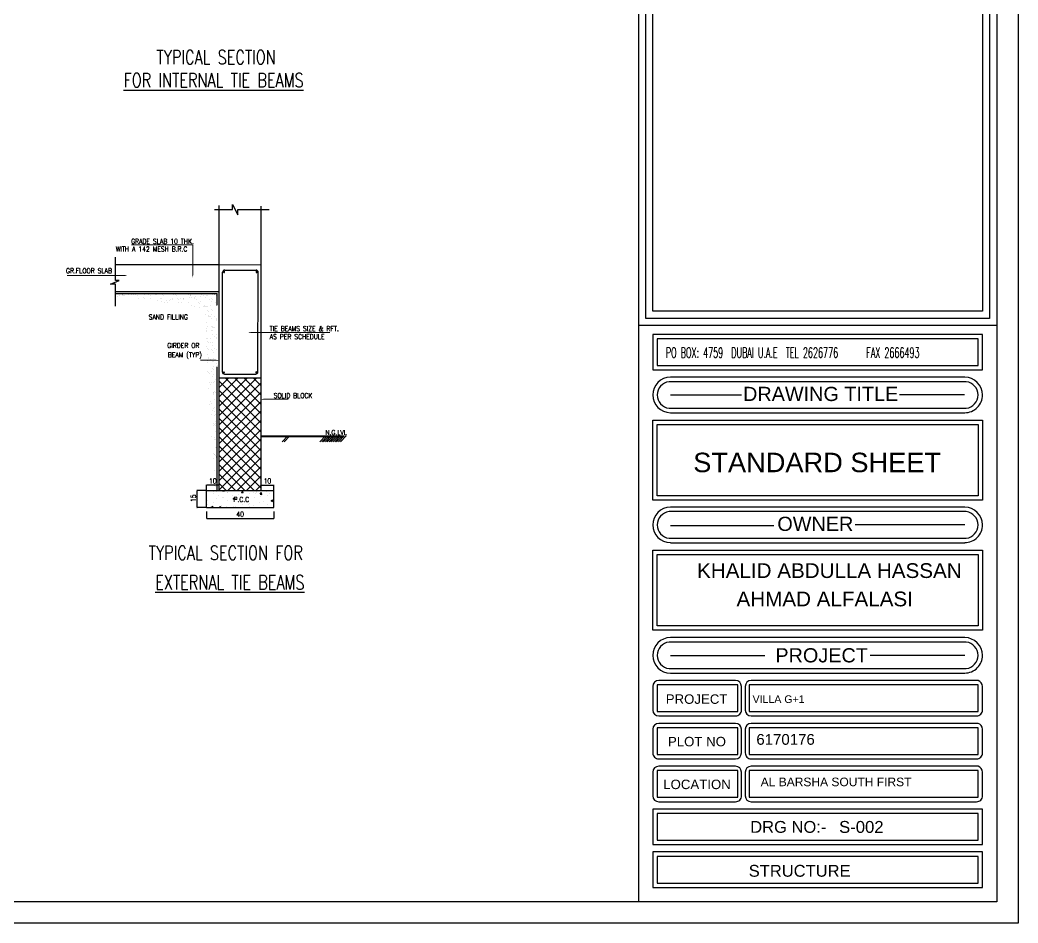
# Model space of a CAD drawing. Header units: metres. Extents: x 503482 to 1007323, y 2781056 to 5562345.
# Drawn here: x 503562.06 to 503580.23, y 2781080.01 to 2781096.44 of the extents above; entities that cross this region are included whole.
import ezdxf
from ezdxf.enums import TextEntityAlignment as Align

# ---------------------------------------------------------------- set-up
doc = ezdxf.new("R2010")
doc.units = ezdxf.units.M
doc.header["$LTSCALE"] = 10
doc.header["$MEASUREMENT"] = 0
doc.header["$PDMODE"] = 3
doc.linetypes.add('HIDDEN', pattern=[0.375, 0.25, -0.125])
doc.layers.get('0').update_dxf_attribs({"linetype": 'CONTINUOUS'})
doc.layers.get('DEFPOINTS').update_dxf_attribs({"linetype": 'CONTINUOUS'})
for name, color, linetype, lineweight in [('01_WALLS', 7, 'CONTINUOUS', 25), ('TEXT', 254, 'CONTINUOUS', 13), ('WALL', 7, 'CONTINUOUS', 30)]:
    doc.layers.add(name, color=color, linetype=linetype, lineweight=lineweight)
for name, color, linetype in [('M.TITLE BLOCK', 7, 'CONTINUOUS'), ('NEW', 4, 'CONTINUOUS'), ('SOLID', 8, 'CONTINUOUS'), ('steel', 6, 'CONTINUOUS')]:
    doc.layers.add(name, color=color, linetype=linetype)
doc.styles.add('ROMAN', font='romant.shx', dxfattribs={"height": 0.6})
doc.styles.add('ROMANS', font='ROMANS.SHX', dxfattribs={"width": 0.8, "height": 0.25})
doc.styles.add('ROMANT', font='ROMANT.SHX', dxfattribs={"width": 0.85})
doc.styles.add('SANSSERIFBOLD', font='sanss___.ttf', dxfattribs={"height": 18})
doc.styles.get("Standard").update_dxf_attribs({"font": 'txt.shx', "height": 8})

# ---------------------------------------------------------------- blocks, each defined once
blk = doc.blocks.new('eee')
at = {"color": 1}
for p, q in [((-697.908, -202.39), (-697.908, -202.39)), ((-696.112, -202.389), (-696.112, -202.389)), ((-695.991, -202.633), (-695.991, -202.633)), ((-695.994, -202.905), (-695.994, -202.905)), ((-695.995, -203.287), (-695.995, -203.287)), ((-695.993, -203.796), (-695.993, -203.796)), ((-695.99, -203.838), (-695.99, -203.838)), ((-695.995, -203.942), (-695.995, -203.942)), ((-695.994, -206.001), (-695.994, -206.001)), ((-696.032, -206.145), (-696.032, -206.145)), ((-696.013, -206.151), (-696.013, -206.151)), ((-696.034, -206.274), (-696.034, -206.274)), ((-696.018, -206.288), (-696.018, -206.288))]:
    blk.add_line(p, q, dxfattribs=at)
at = {"color": 8}
for p, q in [((-697.907, -202.42), (-697.907, -202.42)), ((-697.898, -202.413), (-697.898, -202.413)), ((-697.892, -202.404), (-697.892, -202.404)), ((-697.886, -202.426), (-697.886, -202.426)), ((-697.77, -202.411), (-697.77, -202.411)), ((-697.726, -202.405), (-697.726, -202.405)), ((-697.677, -202.412), (-697.677, -202.412)), ((-697.656, -202.396), (-697.656, -202.396)), ((-697.633, -202.413), (-697.633, -202.413)), ((-697.562, -202.397), (-697.562, -202.397)), ((-697.454, -202.409), (-697.454, -202.409)), ((-697.367, -202.412), (-697.367, -202.412)), ((-697.236, -202.41), (-697.236, -202.41)), ((-697.221, -202.4), (-697.221, -202.4)), ((-697.205, -202.415), (-697.205, -202.415)), ((-697.102, -202.412), (-697.102, -202.412)), ((-697.006, -202.402), (-697.006, -202.402)), ((-696.875, -202.408), (-696.875, -202.408)), ((-696.837, -202.411), (-696.837, -202.411)), ((-696.783, -202.399), (-696.783, -202.399)), ((-696.571, -202.411), (-696.571, -202.411)), ((-696.565, -202.4), (-696.565, -202.4)), ((-696.534, -202.411), (-696.534, -202.411)), ((-696.518, -202.425), (-696.518, -202.425)), ((-696.335, -202.392), (-696.335, -202.392)), ((-696.306, -202.41), (-696.306, -202.41)), ((-696.201, -202.425), (-696.201, -202.425)), ((-696.188, -202.418), (-696.188, -202.418)), ((-696.086, -202.41), (-696.086, -202.41)), ((-696.041, -202.404), (-696.041, -202.404)), ((-696.041, -202.41), (-696.041, -202.41)), ((-696.005, -202.433), (-696.005, -202.433)), ((-697.862, -202.436), (-697.862, -202.436)), ((-697.597, -202.436), (-697.597, -202.436)), ((-697.569, -202.497), (-697.569, -202.497)), ((-697.477, -202.475), (-697.477, -202.475)), ((-697.462, -202.489), (-697.462, -202.489)), ((-697.339, -202.489), (-697.339, -202.489)), ((-697.332, -202.435), (-697.332, -202.435)), ((-697.202, -202.518), (-697.202, -202.518)), ((-697.131, -202.482), (-697.131, -202.482)), ((-697.119, -202.546), (-697.119, -202.546)), ((-697.116, -202.486), (-697.116, -202.486)), ((-697.066, -202.435), (-697.066, -202.435)), ((-697.046, -202.56), (-697.046, -202.56)), ((-697.003, -202.531), (-697.003, -202.531)), ((-697.001, -202.566), (-697.001, -202.566)), ((-696.959, -202.525), (-696.959, -202.525)), ((-696.937, -202.517), (-696.937, -202.517)), ((-696.898, -202.487), (-696.898, -202.487)), ((-696.89, -202.516), (-696.89, -202.516)), ((-696.801, -202.434), (-696.801, -202.434)), ((-696.79, -202.485), (-696.79, -202.485)), ((-696.778, -202.563), (-696.778, -202.563)), ((-696.775, -202.5), (-696.775, -202.5)), ((-696.774, -202.5), (-696.774, -202.5)), ((-696.729, -202.495), (-696.729, -202.495)), ((-696.7, -202.568), (-696.7, -202.568)), ((-696.671, -202.517), (-696.671, -202.517)), ((-696.668, -202.479), (-696.668, -202.479)), ((-696.66, -202.485), (-696.66, -202.485)), ((-696.56, -202.564), (-696.56, -202.564)), ((-696.544, -202.47), (-696.544, -202.47)), ((-696.535, -202.434), (-696.535, -202.434)), ((-696.503, -202.624), (-696.503, -202.624)), ((-696.5, -202.464), (-696.5, -202.464)), ((-696.445, -202.476), (-696.445, -202.476)), ((-696.444, -202.493), (-696.444, -202.493)), ((-696.431, -202.455), (-696.431, -202.455)), ((-696.406, -202.516), (-696.406, -202.516)), ((-696.359, -202.571), (-696.359, -202.571)), ((-696.344, -202.585), (-696.344, -202.585)), ((-696.329, -202.556), (-696.329, -202.556)), ((-696.315, -202.44), (-696.315, -202.44)), ((-696.271, -202.434), (-696.271, -202.434)), ((-696.27, -202.433), (-696.27, -202.433)), ((-696.237, -202.624), (-696.237, -202.624)), ((-696.227, -202.477), (-696.227, -202.477)), ((-696.141, -202.516), (-696.141, -202.516)), ((-696.106, -202.553), (-696.106, -202.553)), ((-696.103, -202.496), (-696.103, -202.496)), ((-696.088, -202.51), (-696.088, -202.51)), ((-696.014, -202.578), (-696.014, -202.578)), ((-696.007, -202.62), (-696.007, -202.62)), ((-695.997, -202.469), (-695.997, -202.469)), ((-696.439, -202.64), (-696.439, -202.64)), ((-696.352, -202.666), (-696.352, -202.666)), ((-696.27, -202.653), (-696.27, -202.653)), ((-696.237, -202.65), (-696.237, -202.65)), ((-696.221, -202.641), (-696.221, -202.641)), ((-696.216, -202.806), (-696.216, -202.806)), ((-696.201, -202.647), (-696.201, -202.647)), ((-696.192, -202.644), (-696.192, -202.644)), ((-696.185, -202.731), (-696.185, -202.731)), ((-696.169, -202.745), (-696.169, -202.745)), ((-696.123, -202.635), (-696.123, -202.635)), ((-696.101, -202.717), (-696.101, -202.717)), ((-696.095, -202.813), (-696.095, -202.813)), ((-696.072, -202.729), (-696.072, -202.729)), ((-696.211, -202.97), (-696.211, -202.97)), ((-696.168, -202.837), (-696.168, -202.837)), ((-696.158, -202.861), (-696.158, -202.861)), ((-696.132, -202.86), (-696.132, -202.86)), ((-696.114, -202.855), (-696.114, -202.855)), ((-696.096, -202.882), (-696.096, -202.882)), ((-696.044, -202.846), (-696.044, -202.846)), ((-696.01, -202.891), (-696.01, -202.891)), ((-696.003, -202.942), (-696.003, -202.942)), ((-696.205, -203.134), (-696.205, -203.134)), ((-696.2, -203.156), (-696.2, -203.156)), ((-696.195, -203.086), (-696.195, -203.086)), ((-696.177, -203.048), (-696.177, -203.048)), ((-696.1, -203.051), (-696.1, -203.051)), ((-696.092, -203.126), (-696.092, -203.126)), ((-696.09, -203.046), (-696.09, -203.046)), ((-696.085, -203.21), (-696.085, -203.21)), ((-696.079, -203.071), (-696.079, -203.071)), ((-696.076, -203.14), (-696.076, -203.14)), ((-696.064, -203.073), (-696.064, -203.073)), ((-696.035, -203.065), (-696.035, -203.065)), ((-696.002, -203.208), (-696.002, -203.208)), ((-696.2, -203.298), (-696.2, -203.298)), ((-696.186, -203.305), (-696.186, -203.305)), ((-696.173, -203.36), (-696.173, -203.36)), ((-696.158, -203.375), (-696.158, -203.375)), ((-696.131, -203.37), (-696.131, -203.37)), ((-696.117, -203.296), (-696.117, -203.296)), ((-696.08, -203.374), (-696.08, -203.374)), ((-696.031, -203.264), (-696.031, -203.264)), ((-696.001, -203.281), (-696.001, -203.281)), ((-696.195, -203.462), (-696.195, -203.462)), ((-696.191, -203.501), (-696.191, -203.501)), ((-696.189, -203.626), (-696.189, -203.626)), ((-696.152, -203.522), (-696.152, -203.522)), ((-696.107, -203.516), (-696.107, -203.516)), ((-696.083, -203.443), (-696.083, -203.443)), ((-696.074, -203.538), (-696.074, -203.538)), ((-696.062, -203.583), (-696.062, -203.583)), ((-696.038, -203.507), (-696.038, -203.507)), ((-695.999, -203.52), (-695.999, -203.52)), ((-696.189, -203.747), (-696.189, -203.747)), ((-696.184, -203.791), (-696.184, -203.791)), ((-696.165, -203.678), (-696.165, -203.678)), ((-696.159, -203.691), (-696.159, -203.691)), ((-696.123, -203.714), (-696.123, -203.714)), ((-696.08, -203.755), (-696.08, -203.755)), ((-696.073, -203.732), (-696.073, -203.732)), ((-696.069, -203.702), (-696.069, -203.702)), ((-696.064, -203.77), (-696.064, -203.77)), ((-696.029, -203.726), (-696.029, -203.726)), ((-696.178, -203.955), (-696.178, -203.955)), ((-696.162, -203.99), (-696.162, -203.99)), ((-696.146, -204.004), (-696.146, -204.004)), ((-696.11, -203.957), (-696.11, -203.957)), ((-696.09, -203.905), (-696.09, -203.905)), ((-696.064, -203.867), (-696.064, -203.867)), ((-696.058, -204.031), (-696.058, -204.031)), ((-696.054, -203.927), (-696.054, -203.927)), ((-696.145, -204.183), (-696.145, -204.183)), ((-696.121, -204.224), (-696.121, -204.224)), ((-696.101, -204.177), (-696.101, -204.177)), ((-696.072, -204.072), (-696.072, -204.072)), ((-696.053, -204.195), (-696.053, -204.195)), ((-696.032, -204.168), (-696.032, -204.168)), ((-696.021, -204.118), (-696.021, -204.118)), ((-695.946, -204.663), (-695.372, -204.089)), ((-695.946, -204.851), (-695.183, -204.089)), ((-695.946, -204.474), (-695.56, -204.089)), ((-695.946, -204.286), (-695.748, -204.089)), ((-695.099, -205.005), (-695.946, -204.158)), ((-695.946, -205.039), (-695.099, -204.192)), ((-695.099, -204.816), (-695.827, -204.089)), ((-695.099, -204.628), (-695.638, -204.089)), ((-695.099, -204.44), (-695.45, -204.089)), ((-695.099, -204.252), (-695.262, -204.089)), ((-696.153, -204.307), (-696.153, -204.307)), ((-696.068, -204.385), (-696.068, -204.385)), ((-696.067, -204.393), (-696.067, -204.393)), ((-696.053, -204.399), (-696.053, -204.399)), ((-696.052, -204.437), (-696.052, -204.437)), ((-696.047, -204.359), (-696.047, -204.359)), ((-696.022, -204.387), (-696.022, -204.387)), ((-695.099, -205.193), (-695.946, -204.346)), ((-695.946, -205.228), (-695.099, -204.381)), ((-696.134, -204.634), (-696.134, -204.634)), ((-696.113, -204.568), (-696.113, -204.568)), ((-696.104, -204.618), (-696.104, -204.618)), ((-696.042, -204.523), (-696.042, -204.523)), ((-695.099, -205.381), (-695.946, -204.534)), ((-695.946, -205.416), (-695.099, -204.569)), ((-696.095, -204.838), (-696.095, -204.838)), ((-696.08, -204.758), (-696.08, -204.758)), ((-696.06, -204.702), (-696.06, -204.702)), ((-696.044, -204.781), (-696.044, -204.781)), ((-696.037, -204.688), (-696.037, -204.688)), ((-696.031, -204.852), (-696.031, -204.852)), ((-696.025, -204.829), (-696.025, -204.829)), ((-695.099, -205.57), (-695.946, -204.723)), ((-695.946, -205.604), (-695.099, -204.757)), ((-696.061, -205.054), (-696.061, -205.054)), ((-696.057, -205.015), (-696.057, -205.015)), ((-696.041, -205.029), (-696.041, -205.029)), ((-696.026, -205.016), (-696.026, -205.016)), ((-696.016, -205.048), (-696.016, -205.048)), ((-696.011, -204.972), (-696.011, -204.972)), ((-695.099, -205.758), (-695.946, -204.911)), ((-695.946, -205.792), (-695.099, -204.946)), ((-696.021, -205.18), (-696.021, -205.18)), ((-695.099, -205.946), (-695.946, -205.099)), ((-695.946, -205.981), (-695.099, -205.134)), ((-696.098, -205.279), (-696.098, -205.279)), ((-696.048, -205.332), (-696.048, -205.332)), ((-696.042, -205.291), (-696.042, -205.291)), ((-696.015, -205.344), (-696.015, -205.344)), ((-695.099, -206.134), (-695.946, -205.287)), ((-695.946, -206.169), (-695.099, -205.322)), ((-696.07, -205.612), (-696.07, -205.612)), ((-696.045, -205.644), (-696.045, -205.644)), ((-696.034, -205.635), (-696.034, -205.635)), ((-696.029, -205.659), (-696.029, -205.659)), ((-696.019, -205.49), (-696.019, -205.49)), ((-696.01, -205.508), (-696.01, -205.508)), ((-695.099, -206.323), (-695.946, -205.476)), ((-695.946, -206.357), (-695.099, -205.51)), ((-696.054, -205.715), (-696.054, -205.715)), ((-696.01, -205.709), (-696.01, -205.709)), ((-696.005, -205.673), (-696.005, -205.673)), ((-696.001, -205.826), (-696.001, -205.826)), ((-695.999, -205.837), (-695.999, -205.837)), ((-695.239, -206.371), (-695.946, -205.664)), ((-695.428, -206.371), (-695.946, -205.852)), ((-695.771, -206.371), (-695.099, -205.699)), ((-696.037, -205.961), (-696.037, -205.961)), ((-695.616, -206.371), (-695.946, -206.041)), ((-695.583, -206.371), (-695.099, -205.887)), ((-695.804, -206.371), (-695.946, -206.229)), ((-695.394, -206.371), (-695.099, -206.075)), ((-695.206, -206.371), (-695.099, -206.264)), ((-696.052, -206.438), (-696.052, -206.438)), ((-695.958, -206.463), (-695.958, -206.463)), ((-695.878, -206.377), (-695.846, -206.38)), ((-695.846, -206.38), (-695.848, -206.371)), ((-695.786, -206.403), (-695.786, -206.403)), ((-695.779, -206.401), (-695.779, -206.401)), ((-695.557, -206.459), (-695.557, -206.459)), ((-695.501, -206.415), (-695.501, -206.415)), ((-695.496, -206.41), (-695.47, -206.38)), ((-695.496, -206.41), (-695.464, -206.413)), ((-695.464, -206.413), (-695.47, -206.38)), ((-695.332, -206.436), (-695.332, -206.436)), ((-695.246, -206.406), (-695.246, -206.406)), ((-695.217, -206.427), (-695.217, -206.427)), ((-695.198, -206.371), (-695.187, -206.378)), ((-695.198, -206.419), (-695.198, -206.419)), ((-695.187, -206.378), (-695.185, -206.371)), ((-695.114, -206.444), (-695.088, -206.413)), ((-695.114, -206.444), (-695.082, -206.447)), ((-695.082, -206.447), (-695.088, -206.413)), ((-694.997, -206.392), (-694.997, -206.392)), ((-694.966, -206.467), (-694.966, -206.467)), ((-694.933, -206.439), (-694.933, -206.439)), ((-696.178, -206.566), (-696.178, -206.566)), ((-696.176, -206.662), (-696.176, -206.662)), ((-696.059, -206.616), (-696.059, -206.616)), ((-696.003, -206.524), (-696.003, -206.524)), ((-695.87, -206.507), (-695.87, -206.507)), ((-695.867, -206.512), (-695.867, -206.512)), ((-695.785, -206.578), (-695.785, -206.578)), ((-695.673, -206.475), (-695.673, -206.475)), ((-695.668, -206.48), (-695.668, -206.48)), ((-695.661, -206.532), (-695.624, -206.517)), ((-695.661, -206.532), (-695.635, -206.549)), ((-695.635, -206.55), (-695.624, -206.517)), ((-695.516, -206.544), (-695.516, -206.544)), ((-695.472, -206.646), (-695.472, -206.646)), ((-695.389, -206.487), (-695.389, -206.487)), ((-695.353, -206.645), (-695.353, -206.645)), ((-695.338, -206.629), (-695.338, -206.629)), ((-695.24, -206.504), (-695.24, -206.504)), ((-695.137, -206.602), (-695.137, -206.602)), ((-695.105, -206.499), (-695.105, -206.499)), ((-695.043, -206.592), (-695.043, -206.592)), ((-694.973, -206.644), (-694.973, -206.644)), ((-694.896, -206.574), (-694.859, -206.56)), ((-694.896, -206.574), (-694.869, -206.592)), ((-694.869, -206.592), (-694.858, -206.56)), ((-696.109, -206.703), (-696.071, -206.689)), ((-696.109, -206.703), (-696.097, -206.711)), ((-696.079, -206.711), (-696.071, -206.689)), ((-695.933, -206.711), (-695.917, -206.695)), ((-695.915, -206.711), (-695.917, -206.695)), ((-695.892, -206.674), (-695.892, -206.674)), ((-695.808, -206.69), (-695.808, -206.69)), ((-695.664, -206.699), (-695.664, -206.699)), ((-695.607, -206.686), (-695.607, -206.686)), ((-695.323, -206.698), (-695.323, -206.698)), ((-695.246, -206.682), (-695.246, -206.682)), ((-695.039, -206.71), (-695.039, -206.71))]:
    blk.add_line(p, q, dxfattribs=at)
at = {"color": 2}
blk.add_line((-695.946, -204.098), (-695.937, -204.089), dxfattribs=at)
at = {"color": 0, "linetype": 'ByBlock'}
for p, q in [((-696.2, -206.259), (-696.203, -206.262)), ((-695.948, -206.262), (-695.944, -206.259)), ((-695.097, -206.259), (-695.101, -206.262)), ((-694.845, -206.262), (-694.842, -206.259)), ((-696.393, -206.372), (-696.396, -206.369)), ((-696.396, -206.71), (-696.393, -206.713)), ((-696.2, -206.933), (-696.203, -206.936)), ((-694.845, -206.936), (-694.842, -206.933))]:
    blk.add_line(p, q, dxfattribs=at)
at = {"color": 1, "linetype": 'ByBlock'}
for p, q in [((-696.202, -206.367), (-696.202, -206.257)), ((-695.949, -206.261), (-696.198, -206.261)), ((-695.946, -206.367), (-695.946, -206.257)), ((-695.099, -206.367), (-695.099, -206.257)), ((-695.095, -206.261), (-694.847, -206.261)), ((-694.843, -206.367), (-694.843, -206.257)), ((-696.205, -206.371), (-696.398, -206.371)), ((-696.395, -206.374), (-696.395, -206.708)), ((-696.205, -206.711), (-696.398, -206.711)), ((-696.202, -206.792), (-696.202, -206.938)), ((-694.843, -206.792), (-694.843, -206.938)), ((-696.198, -206.934), (-694.847, -206.934))]:
    blk.add_line(p, q, dxfattribs=at)
at = {"layer": 'DEFPOINTS', "color": 0, "linetype": 'ByBlock'}
for p in [(-696.202, -206.261), (-694.843, -206.261), (-696.395, -206.711), (-694.843, -206.789), (-694.843, -206.934)]:
    blk.add_point(p, dxfattribs=at)
at = {"layer": 'DEFPOINTS', "color": 8, "linetype": 'ByBlock'}
for p in [(-696.202, -206.371), (-696.202, -206.371), (-695.099, -206.371), (-694.843, -206.371), (-696.202, -206.711)]:
    blk.add_point(p, dxfattribs=at)
at = {"layer": 'DEFPOINTS', "color": 2, "linetype": 'ByBlock'}
blk.add_point((-696.202, -206.789), dxfattribs=at)
at = {"layer": 'SOLID'}
for p, q in [((-694.673, -205.385), (-694.555, -205.267)), ((-694.635, -205.385), (-694.517, -205.267)), ((-693.911, -205.385), (-693.793, -205.267)), ((-693.873, -205.385), (-693.755, -205.267)), ((-693.835, -205.385), (-693.718, -205.267)), ((-693.798, -205.385), (-693.68, -205.267)), ((-693.76, -205.385), (-693.642, -205.267)), ((-693.722, -205.385), (-693.605, -205.267)), ((-693.685, -205.385), (-693.567, -205.267)), ((-693.647, -205.385), (-693.529, -205.267)), ((-693.609, -205.385), (-693.492, -205.267)), ((-693.572, -205.385), (-693.454, -205.267)), ((-693.534, -205.385), (-693.416, -205.267)), ((-693.496, -205.385), (-693.379, -205.267))]:
    blk.add_line(p, q, dxfattribs=at)
at = {"layer": 'steel'}
for p, q in [((-695.882, -203.974), (-695.876, -201.955)), ((-695.834, -201.913), (-695.2, -201.913)), ((-695.163, -203.974), (-695.157, -201.955)), ((-695.839, -204.016), (-695.205, -204.016)), ((-695.099, -205.267), (-693.435, -205.267)), ((-695.099, -205.272), (-693.435, -205.272)), ((-695.099, -205.278), (-693.435, -205.278))]:
    blk.add_line(p, q, dxfattribs=at)
for centre, start, end in [((-695.834, -201.955), 89.999, 179.999), ((-695.2, -201.955), 359.999, 89.999), ((-695.839, -203.974), 179.999, 269.999), ((-695.205, -203.974), 269.999, 359.999)]:
    blk.add_arc(centre, 0.0426, start, end, dxfattribs=at)
at = {"layer": 'steel', "linetype": 'Continuous'}
for centre, start, end in [((-695.847, -201.949), 359.999, 179.999), ((-695.847, -201.949), 179.999, 359.999), ((-695.189, -201.949), 359.999, 179.999), ((-695.189, -201.949), 179.999, 359.999), ((-695.853, -203.983), 359.999, 179.999), ((-695.853, -203.983), 179.999, 359.999), ((-695.195, -203.983), 359.999, 179.999), ((-695.195, -203.983), 179.999, 359.999)]:
    blk.add_arc(centre, 0.0117, start, end, dxfattribs=at)
at = {"layer": 'TEXT', "color": 1}
for p, q in [((-696.48, -201.403), (-697.72, -201.403)), ((-696.48, -202.003), (-696.48, -201.403)), ((-697.862, -202.024), (-699.022, -202.024)), ((-695.302, -203.172), (-693.706, -203.172)), ((-695.043, -204.525), (-694.552, -204.525))]:
    blk.add_line(p, q, dxfattribs=at)
at = {"layer": 'TEXT', "color": 8}
blk.add_line((-696.011, -203.737), (-696.327, -203.737), dxfattribs=at)
at = {"layer": 'TEXT'}
for points in [[(-697.862, -202.013), (-697.862, -202.034), (-697.799, -202.024)], [(-696.47, -202.003), (-696.491, -202.003), (-696.48, -202.067)], [(-695.302, -203.162), (-695.302, -203.183), (-695.366, -203.172)], [(-696.011, -203.726), (-696.011, -203.748), (-695.947, -203.737)], [(-695.043, -204.514), (-695.043, -204.536), (-695.107, -204.525)]]:
    blk.add_solid(points, dxfattribs=at)
at = {"layer": 'WALL', "color": 2}
for p, q in [((-695.946, -206.371), (-695.946, -200.609)), ((-695.675, -200.691), (-695.675, -200.585)), ((-695.675, -200.585), (-695.569, -200.797)), ((-696.04, -200.691), (-695.675, -200.691)), ((-695.569, -200.797), (-695.569, -200.691)), ((-695.569, -200.691), (-694.934, -200.691)), ((-695.099, -206.371), (-695.099, -200.621)), ((-698.046, -202.126), (-698.046, -201.652)), ((-698.046, -201.803), (-695.946, -201.803)), ((-695.946, -201.803), (-695.099, -201.804)), ((-698.143, -202.195), (-697.968, -202.126)), ((-698.046, -202.195), (-698.143, -202.195)), ((-697.968, -202.126), (-698.046, -202.126)), ((-698.046, -202.389), (-698.046, -202.195)), ((-698.046, -202.346), (-695.946, -202.346)), ((-698.046, -202.44), (-698.046, -202.389)), ((-698.046, -202.644), (-698.046, -202.44)), ((-697.999, -202.441), (-697.999, -202.441)), ((-697.955, -202.435), (-697.955, -202.435)), ((-695.946, -204.089), (-695.099, -204.089)), ((-696.202, -206.371), (-696.032, -206.371)), ((-696.202, -206.711), (-696.202, -206.371)), ((-696.07, -206.391), (-696.07, -206.391)), ((-696.032, -206.371), (-695.988, -206.371)), ((-696.004, -206.37), (-696.004, -206.37)), ((-695.995, -206.395), (-695.995, -206.395)), ((-695.988, -206.371), (-694.843, -206.371)), ((-695.878, -206.377), (-695.873, -206.371)), ((-694.843, -206.711), (-694.843, -206.371)), ((-696.202, -206.711), (-694.843, -206.711))]:
    blk.add_line(p, q, dxfattribs=at)
at = {"layer": 'WALL', "linetype": 'HIDDEN'}
for p in [(-698.046, -202.389), (-695.988, -206.371)]:
    blk.add_line(p, (-695.988, -202.389), dxfattribs=at)
at = {"color": 4, "linetype": 'ByBlock', "style": 'ROMANS', "width": 0.8}
for s, rotation, p in [('10', 359.999, (-696.074, -206.175)), ('10', 359.999, (-694.971, -206.175)), ('15', 89.999, (-696.468, -206.525)), ('40', 359.999, (-695.522, -206.849))]:
    blk.add_text(s, height=0.0999, rotation=rotation, dxfattribs=at).set_placement(p, align=Align.MIDDLE_CENTER)
at = {"layer": 'NEW', "style": 'ROMANT', "width": 0.75}
for s, p in [('TYPICAL SECTION', (-697.214, -197.753)), ('%%UFOR INTERNAL TIE BEAMS', (-697.879, -198.215)), ('TYPICAL SECTION FOR ', (-697.372, -207.77)), ('%%UEXTERNAL TIE BEAMS', (-697.239, -208.368))]:
    blk.add_text(s, height=0.2853, rotation=359.999, dxfattribs=at).set_placement(p)
at = {"layer": 'TEXT', "color": 4, "style": 'ROMANS', "width": 0.8}
for s, height, p in [('GRADE SLAB 10 THK.', 0.09985, (-697.726, -201.332)), ('WITH A 142 MESH B.R.C', 0.09985, (-698.035, -201.487)), ('GR.FLOOR SLAB', 0.09985, (-699.043, -201.927)), ('SAND FILLING', 0.09985, (-697.37, -202.862)), ('TIE BEAMS SIZE & RFT.', 0.09985, (-694.924, -203.097)), ('AS PER SCHEDULE', 0.09985, (-694.924, -203.261)), ('GIRDER OR', 0.0999, (-696.994, -203.438)), ('BEAM (TYP)', 0.0999, (-696.984, -203.626)), ('SOLID BLOCK', 0.09985, (-694.844, -204.45)), ('N.G.LVL', 0.0999, (-693.798, -205.197))]:
    blk.add_text(s, height=height, rotation=359.999, dxfattribs=at).set_placement(p, align=Align.MIDDLE_LEFT)
at = {"layer": 'TEXT', "width": 0.8}
blk.add_text('P.C.C', height=0.0999, rotation=359.999, dxfattribs=at).set_placement((-695.657, -206.551), align=Align.MIDDLE_LEFT)
blk = doc.blocks.new('A$C2A1342A5')
at = {"color": 1, "style": 'ROMAN'}
blk.add_text('PO BOX: 4759  DUBAI U.A.E  TEL 2626776   FAX 2666493', height=10, dxfattribs=at).set_placement((-0.95, 0))

msp = doc.modelspace()

# ---------------------------------------------------------------- linework, layer by layer
at = {"layer": '01_WALLS', "color": 4}
for p, q in [((503579.502, 2781090.637), (503573.662, 2781090.637)), ((503573.662, 2781090.637), (503573.662, 2781090.153)), ((503579.502, 2781090.153), (503579.502, 2781090.637)), ((503573.662, 2781090.153), (503579.502, 2781090.153)), ((503579.287, 2781089.857), (503573.878, 2781089.857)), ((503573.878, 2781089.372), (503579.287, 2781089.372)), ((503573.662, 2781089.077), (503579.502, 2781089.077)), ((503573.662, 2781087.781), (503573.662, 2781089.077)), ((503579.502, 2781089.077), (503579.502, 2781087.781)), ((503579.502, 2781087.781), (503573.662, 2781087.781)), ((503579.287, 2781087.492), (503573.878, 2781087.492)), ((503573.878, 2781087.008), (503579.287, 2781087.008)), ((503573.662, 2781086.712), (503579.502, 2781086.712)), ((503573.662, 2781085.415), (503573.662, 2781086.712)), ((503579.502, 2781086.712), (503579.502, 2781085.415)), ((503579.502, 2781085.415), (503573.662, 2781085.415)), ((503579.287, 2781085.119), (503573.878, 2781085.119)), ((503573.878, 2781084.635), (503579.287, 2781084.635)), ((503575.127, 2781084.339), (503573.662, 2781084.339)), ((503573.662, 2781084.339), (503573.662, 2781083.855)), ((503575.127, 2781083.855), (503575.127, 2781084.339)), ((503579.502, 2781084.339), (503575.334, 2781084.339)), ((503575.334, 2781084.339), (503575.334, 2781083.855)), ((503579.502, 2781083.855), (503579.502, 2781084.339)), ((503573.662, 2781083.855), (503575.127, 2781083.855)), ((503575.334, 2781083.855), (503579.502, 2781083.855)), ((503575.127, 2781083.559), (503573.662, 2781083.559)), ((503573.662, 2781083.559), (503573.662, 2781083.075)), ((503575.127, 2781083.075), (503575.127, 2781083.559)), ((503579.502, 2781083.559), (503575.334, 2781083.559)), ((503575.334, 2781083.559), (503575.334, 2781083.075)), ((503579.502, 2781083.075), (503579.502, 2781083.559)), ((503573.662, 2781083.075), (503575.127, 2781083.075)), ((503575.334, 2781083.075), (503579.502, 2781083.075)), ((503575.127, 2781082.779), (503573.662, 2781082.779)), ((503573.662, 2781082.779), (503573.662, 2781082.294)), ((503575.127, 2781082.294), (503575.127, 2781082.779)), ((503579.502, 2781082.779), (503575.334, 2781082.779)), ((503575.334, 2781082.779), (503575.334, 2781082.294)), ((503579.502, 2781082.294), (503579.502, 2781082.779)), ((503573.662, 2781082.294), (503575.127, 2781082.294)), ((503575.334, 2781082.294), (503579.502, 2781082.294)), ((503579.502, 2781081.998), (503573.662, 2781081.998)), ((503573.662, 2781081.998), (503573.662, 2781081.514)), ((503579.502, 2781081.514), (503579.502, 2781081.998)), ((503573.662, 2781081.514), (503579.502, 2781081.514)), ((503579.502, 2781081.218), (503573.662, 2781081.218)), ((503573.662, 2781081.218), (503573.662, 2781080.734)), ((503579.502, 2781080.734), (503579.502, 2781081.218)), ((503573.662, 2781080.734), (503579.502, 2781080.734))]:
    msp.add_line(p, q, dxfattribs=at)
for centre, major_axis, start_param, end_param in [((503573.906, 2781089.615), (-0.172, 0.172), -0.667868, 2.238664), ((503579.258, 2781089.615), (0.172, 0.172), 4.044521, 6.951053), ((503573.906, 2781087.25), (-0.172, 0.172), -0.667868, 2.238664), ((503579.258, 2781087.25), (0.172, 0.172), 4.044521, 6.951053), ((503573.906, 2781084.877), (0.172, 0.172), 0.902928, 3.809461), ((503579.258, 2781084.877), (-0.172, 0.172), 2.473725, 5.380257)]:
    msp.add_ellipse(centre, major_axis=major_axis, ratio=1, start_param=start_param, end_param=end_param, dxfattribs=at)
at = {"layer": 'M.TITLE BLOCK', "color": 253, "linetype": 'Continuous', "ltscale": 24}
for p, q in [((503580.229, 2781112.871), (503580.229, 2781080.006)), ((503573.453, 2781091.008), (503573.453, 2781097.415)), ((503579.712, 2781097.415), (503579.712, 2781091.008)), ((503573.582, 2781091.137), (503573.582, 2781097.286)), ((503579.583, 2781097.286), (503579.583, 2781091.137)), ((503579.583, 2781091.137), (503573.582, 2781091.137)), ((503579.712, 2781091.008), (503573.453, 2781091.008)), ((503579.583, 2781090.718), (503573.582, 2781090.718)), ((503573.582, 2781090.718), (503573.582, 2781090.072)), ((503579.583, 2781090.072), (503579.583, 2781090.718)), ((503573.582, 2781090.072), (503579.583, 2781090.072)), ((503579.26, 2781089.937), (503573.904, 2781089.937)), ((503573.904, 2781089.615), (503575.194, 2781089.615)), ((503579.258, 2781089.615), (503578.072, 2781089.615)), ((503573.904, 2781089.292), (503579.26, 2781089.292)), ((503573.582, 2781089.158), (503579.583, 2781089.158)), ((503573.582, 2781087.7), (503573.582, 2781089.158)), ((503579.583, 2781089.158), (503579.583, 2781087.7)), ((503579.583, 2781087.7), (503573.582, 2781087.7)), ((503579.26, 2781087.573), (503573.904, 2781087.573)), ((503579.26, 2781087.25), (503577.264, 2781087.25)), ((503575.787, 2781087.231), (503573.906, 2781087.231)), ((503573.904, 2781086.927), (503579.26, 2781086.927)), ((503573.582, 2781086.792), (503579.583, 2781086.792)), ((503573.582, 2781085.334), (503573.582, 2781086.792)), ((503579.583, 2781086.792), (503579.583, 2781085.334)), ((503579.583, 2781085.334), (503573.582, 2781085.334)), ((503579.26, 2781085.2), (503573.904, 2781085.2)), ((503573.904, 2781084.877), (503575.624, 2781084.877)), ((503579.26, 2781084.877), (503577.54, 2781084.877)), ((503573.904, 2781084.554), (503579.26, 2781084.554)), ((503575.088, 2781084.42), (503573.689, 2781084.42)), ((503579.502, 2781084.42), (503575.372, 2781084.42)), ((503573.582, 2781084.312), (503573.582, 2781083.882)), ((503575.196, 2781083.882), (503575.196, 2781084.312)), ((503575.265, 2781084.312), (503575.265, 2781083.882)), ((503579.583, 2781083.882), (503579.583, 2781084.312)), ((503573.689, 2781083.774), (503575.088, 2781083.774)), ((503575.088, 2781083.639), (503573.689, 2781083.639)), ((503575.372, 2781083.774), (503579.475, 2781083.774)), ((503579.502, 2781083.639), (503575.372, 2781083.639)), ((503573.582, 2781083.532), (503573.582, 2781083.101)), ((503575.196, 2781083.101), (503575.196, 2781083.532)), ((503575.265, 2781083.532), (503575.265, 2781083.101)), ((503579.583, 2781083.101), (503579.583, 2781083.532)), ((503573.689, 2781082.994), (503575.088, 2781082.994)), ((503575.372, 2781082.994), (503579.475, 2781082.994)), ((503573.582, 2781082.752), (503573.582, 2781082.321)), ((503575.088, 2781082.859), (503573.689, 2781082.859)), ((503575.196, 2781082.321), (503575.196, 2781082.752)), ((503575.265, 2781082.752), (503575.265, 2781082.321)), ((503579.502, 2781082.859), (503575.372, 2781082.859)), ((503579.583, 2781082.321), (503579.583, 2781082.752)), ((503573.689, 2781082.214), (503575.088, 2781082.214)), ((503575.372, 2781082.214), (503579.475, 2781082.214)), ((503579.583, 2781082.079), (503573.582, 2781082.079)), ((503573.582, 2781082.079), (503573.582, 2781081.433)), ((503579.583, 2781081.433), (503579.583, 2781082.079)), ((503573.582, 2781081.433), (503579.583, 2781081.433)), ((503579.583, 2781081.299), (503573.582, 2781081.299)), ((503573.582, 2781081.299), (503573.582, 2781080.653)), ((503579.583, 2781080.653), (503579.583, 2781081.299)), ((503573.582, 2781080.653), (503579.583, 2781080.653)), ((503580.229, 2781080.006), (503532.466, 2781080.006))]:
    msp.add_line(p, q, dxfattribs=at)
at = {"layer": 'M.TITLE BLOCK', "color": 252}
for p, q in [((503573.325, 2781112.481), (503573.325, 2781080.396)), ((503579.841, 2781112.482), (503579.841, 2781080.395)), ((503579.841, 2781090.879), (503573.325, 2781090.879)), ((503579.841, 2781080.395), (503532.854, 2781080.395))]:
    msp.add_line(p, q, dxfattribs=at)
at = {"layer": 'M.TITLE BLOCK', "color": 253, "linetype": 'Continuous', "ltscale": 24}
for centre, major_axis, start_param, end_param in [((503573.904, 2781089.615), (-0.228, 0.228), -0.785398, 2.356194), ((503579.26, 2781089.615), (0.228, 0.228), 5.501349, 7.068583), ((503579.26, 2781089.615), (-0.228, 0.228), 2.356194, 3.930552), ((503573.904, 2781087.25), (-0.228, 0.228), -0.785398, 2.356194), ((503579.26, 2781087.25), (0.228, 0.228), 5.501349, 7.068583), ((503579.26, 2781087.25), (-0.228, 0.228), 2.356194, 3.930552), ((503573.904, 2781084.877), (-0.228, 0.228), -0.785398, 2.356194), ((503579.26, 2781084.877), (0.228, 0.228), 5.501349, 7.068583), ((503579.26, 2781084.877), (-0.228, 0.228), 2.356194, 3.930552), ((503573.689, 2781084.312), (0.0761, 0.0761), 0.785398, 2.356194), ((503575.088, 2781084.312), (-0.0761, 0.0761), 3.926991, 5.497787), ((503575.372, 2781084.312), (0.0761, 0.0761), 0.785398, 2.356194), ((503579.471, 2781084.312), (0.0793, 0.0793), 5.497787, 6.784789), ((503573.689, 2781083.882), (-0.0761, 0.0761), 0.785398, 2.356194), ((503575.088, 2781083.882), (-0.0761, 0.0761), 2.356194, 3.926991), ((503575.372, 2781083.882), (-0.0761, 0.0761), 0.785398, 2.356194), ((503579.475, 2781083.882), (-0.0761, 0.0761), 2.356194, 3.926991), ((503573.689, 2781083.532), (0.0761, 0.0761), 0.785398, 2.356194), ((503575.088, 2781083.532), (-0.0761, 0.0761), 3.926991, 5.497787), ((503575.372, 2781083.532), (0.0761, 0.0761), 0.785398, 2.356194), ((503579.471, 2781083.532), (0.0793, 0.0793), 5.497787, 6.784789), ((503573.689, 2781083.101), (0.0761, 0.0761), 2.356194, 3.926991), ((503575.088, 2781083.101), (0.0761, 0.0761), 3.926991, 5.497787), ((503575.372, 2781083.101), (0.0761, 0.0761), 2.356194, 3.926991), ((503579.475, 2781083.101), (-0.0761, 0.0761), 2.356194, 3.926991), ((503573.689, 2781082.752), (0.0761, 0.0761), 0.785398, 2.356194), ((503575.088, 2781082.752), (-0.0761, 0.0761), 3.926991, 5.497787), ((503575.372, 2781082.752), (0.0761, 0.0761), 0.785398, 2.356194), ((503579.471, 2781082.752), (0.0793, 0.0793), 5.497787, 6.784789), ((503573.689, 2781082.321), (-0.0761, 0.0761), 0.785398, 2.356194), ((503575.088, 2781082.321), (-0.0761, 0.0761), 2.356194, 3.926991), ((503575.372, 2781082.321), (-0.0761, 0.0761), 0.785398, 2.356194), ((503579.475, 2781082.321), (-0.0761, 0.0761), 2.356194, 3.926991)]:
    msp.add_ellipse(centre, major_axis=major_axis, ratio=1, start_param=start_param, end_param=end_param, dxfattribs=at)

# ---------------------------------------------------------------- block references
at = {"layer": 'M.TITLE BLOCK', "ltscale": 24, "xscale": 0.01067960082848517, "yscale": 0.0187361417961326, "zscale": 0.01873614179689373}
msp.add_blockref('A$C2A1342A5', (503573.83, 2781090.291), dxfattribs=at)
at = {"layer": 'WALL', "color": 7, "xscale": 0.8999999999941792, "yscale": 0.8999999999941792, "zscale": 0.8999999999941792}
msp.add_blockref('eee', (504192.042, 2781273.609), dxfattribs=at)

# ---------------------------------------------------------------- texts
at = {"layer": 'M.TITLE BLOCK', "color": 1, "style": 'SANSSERIFBOLD'}
for s, height, p in [('DRAWING TITLE', 0.25826, (503575.225, 2781089.505)), ('OWNER', 0.2583, (503575.849, 2781087.141)), ('KHALID ABDULLA HASSAN', 0.26853, (503574.388, 2781086.285)), ('AHMAD ALFALASI', 0.26853, (503575.106, 2781085.769)), ('PROJECT', 0.2583, (503575.813, 2781084.749)), ('PROJECT', 0.1722, (503573.818, 2781083.995)), ('VILLA G+1', 0.1377, (503575.398, 2781084.011)), (' PLOT NO ', 0.1722, (503573.791, 2781083.222)), ('LOCATION', 0.1722, (503573.772, 2781082.443)), ('DRG NO:-', 0.2152, (503575.355, 2781081.648)), ('S-002', 0.2175, (503576.972, 2781081.646, -1.425)), ('STRUCTURE', 0.2152, (503575.328, 2781080.849))]:
    msp.add_text(s, height=height, dxfattribs=at).set_placement(p)
at = {"layer": 'M.TITLE BLOCK', "color": 1, "linetype": 'Continuous', "lineweight": 0, "style": 'SANSSERIFBOLD'}
msp.add_text('STANDARD SHEET', height=0.35431, rotation=359.9991, dxfattribs=at).set_placement((503574.318, 2781088.21))
at = {"layer": 'M.TITLE BLOCK', "color": 1, "lineweight": 5, "style": 'SANSSERIFBOLD'}
for s, height, p in [('6170176', 0.1955, (503575.467, 2781083.25)), ('AL BARSHA SOUTH FIRST', 0.15642, (503575.546, 2781082.496))]:
    msp.add_text(s, height=height, dxfattribs=at).set_placement(p)

doc.saveas('drawing.dxf')
